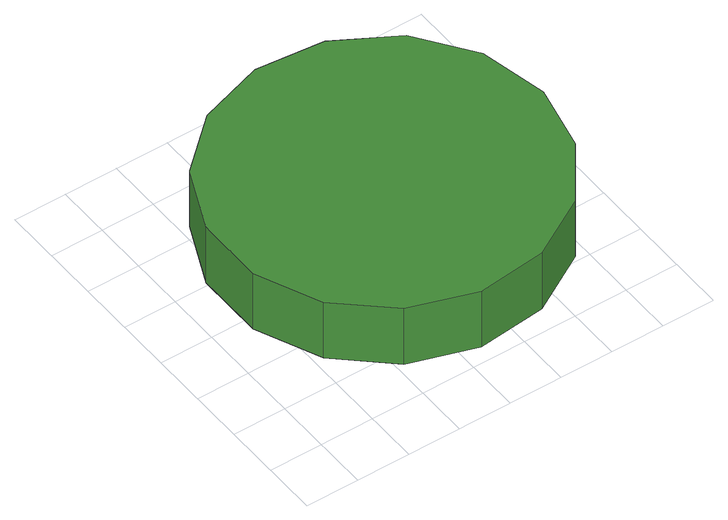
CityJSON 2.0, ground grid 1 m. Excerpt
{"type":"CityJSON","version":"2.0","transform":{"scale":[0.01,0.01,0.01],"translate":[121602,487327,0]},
"CityObjects":{
"tree1":{"type":"SolitaryVegetationObject","attributes":{"function":"something"},"geometry":[{"type":"MultiSurface","lod":"1","boundaries":[[[0,1,2,3,4,5,6,7,8,9,10,11,12,13,14]],[[15,16,17,18,19,20,21,22,23,24,25,26,27,28,29]],[[0,29,28,1]],[[1,28,27,2]],[[2,27,26,3]],[[3,26,25,4]],[[4,25,24,5]],[[5,24,23,6]],[[6,23,22,7]],[[7,22,21,8]],[[8,21,20,9]],[[9,20,19,10]],[[10,19,18,11]],[[11,18,17,12]],[[12,17,16,13]],[[13,16,15,14]],[[14,15,29,0]]]}]}
},
"vertices":[
[682,341,142],[655,468,142],[579,573,142],[466,638,142],[337,651,142],[214,611,142],[118,525,142],[65,406,142],[65,277,142],[118,158,142],[214,71,142],[337,31,142],[466,45,142],[579,110,142],[655,215,142],[655,215,17],[579,110,17],[466,45,17],[337,31,17],[214,71,17],[118,158,17],[65,277,17],[65,406,17],[118,525,17],[214,611,17],[337,651,17],[466,638,17],[579,573,17],[655,468,17],[682,341,17]
]}
